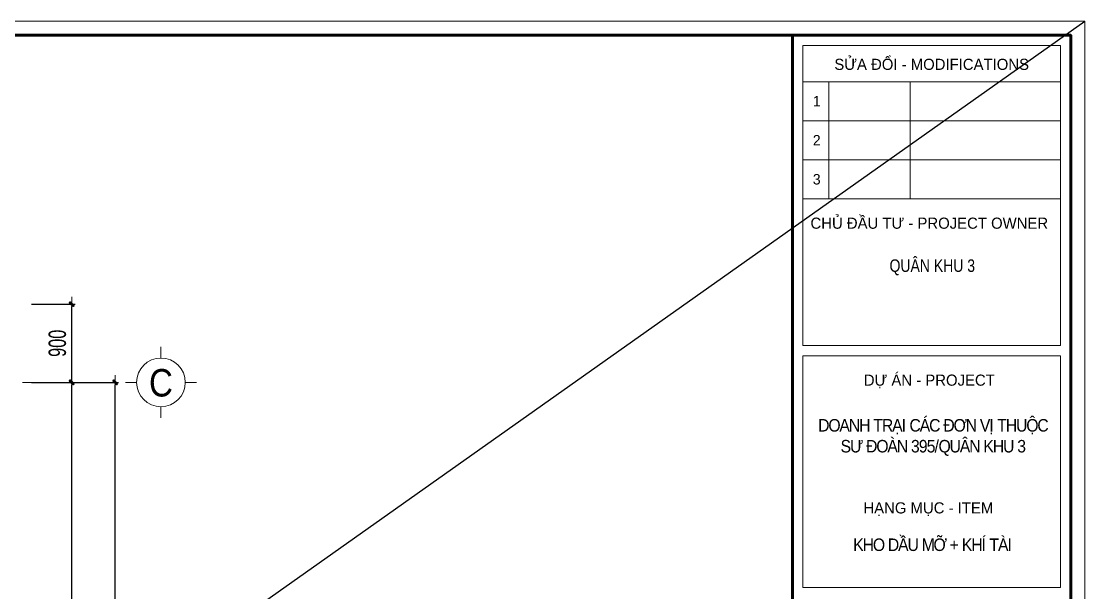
# Model space of a CAD drawing. Header units: millimetres. Extents: x -295047 to 263296, y -724756 to -308748.
# Drawn here: x 20067 to 32296, y -351176 to -344605 of the extents above; entities that cross this region are included whole.
import ezdxf
from ezdxf.enums import TextEntityAlignment as Align

# ---------------------------------------------------------------- set-up
doc = ezdxf.new("R2010")
doc.units = ezdxf.units.MM
doc.header["$MEASUREMENT"] = 0
doc.header["$PDMODE"] = 32
doc.linetypes.add('CENTERX2', pattern=[4, 2.5, -0.5, 0.5, -0.5])
doc.linetypes.add('DASHDOT', pattern=[1, 0.5, -0.25, 0, -0.25])
doc.layers.get('Defpoints').update_dxf_attribs({"color": 1})
for name, color, linetype, lineweight in [('08. Net Text', 3, 'Continuous', 13), ('Khungten_LCDI', 7, 'Continuous', 5), ('LC Dim', 8, 'Continuous', 18), ('LC ISO', 153, 'Continuous', 13), ('LC Net manh', 219, 'Continuous', 5), ('LC Net thay', 7, 'Continuous', 25), ('LC Net truc', 79, 'DASHDOT', 13), ('LC Text1', 3, 'Continuous', 20)]:
    doc.layers.add(name, color=color, linetype=linetype, lineweight=lineweight)
doc.layers.add('KCS_Plotter', color=11, linetype='Continuous', plot=False)
doc.styles.add('HOATBIF', font='hoatbif.shx', dxfattribs={"width": 0.7})
doc.styles.add('Khungten', font='VHAVAN.TTF', dxfattribs={"width": 0.9, "height": 5000})
doc.styles.add('LC 1', font='VHAVANB.TTF')
doc.styles.add('Text Khung Ten', font='VHAVAN.TTF')
doc.styles.add('Title', font='VHBLACK.TTF', dxfattribs={"width": 0.8})
doc.dimstyles.new('DIM CHUAN', dxfattribs={"dimscale": 60, "dimtxt": 2.5, "dimasz": 0.35, "dimexe": 0.5, "dimexo": 0, "dimgap": 0.8, "dimtad": 1, "dimdec": 0, "dimzin": 0, "dimdsep": 46, "dimtxsty": 'HOATBIF', "dimblk1": 'DOT', "dimblk2": 'DOT', "dimsah": 1, "dimcen": -1, "dimdle": 1, "dimclrd": 256, "dimclre": 256, "dimclrt": 4, "dimadec": 3, "dimazin": 2, "dimtfac": 0.333333, "dimtdec": 0, "dimtix": 1, "dimtmove": 2, "dimatfit": 3, "dimldrblk": 'DOT', "dimfxl": 1, "dimtvp": 0.833333, "dimtolj": 1, "dimtzin": 0, "dimarcsym": 0})

# ---------------------------------------------------------------- blocks, each defined once
blk = doc.blocks.new('lcdi KC')
at = {"layer": 'Defpoints', "lineweight": 0}
blk.add_lwpolyline([(-1200, -14850), (-1200, 14850), (40800, 14850), (40800, -14850)], close=True, dxfattribs=at)
at = {"layer": 'Khungten_LCDI', "color": 5, "lineweight": 60}
blk.add_line((36600, 14650), (36600, -14650), dxfattribs=at)
at = {"layer": 'Khungten_LCDI', "color": 5, "lineweight": 25}
blk.add_line((40600, -14650), (40600, 14650), dxfattribs=at)
at = {"layer": 'Khungten_LCDI', "color": 9, "lineweight": 15}
for p, q in [((36750, 13981), (40450, 13981)), ((37123, 13981), (37123, 12297)), ((38293, 13981), (38293, 12297)), ((36750, 13420), (40450, 13420)), ((36750, 12858), (40450, 12858)), ((36750, 12297), (40450, 12297))]:
    blk.add_line(p, q, dxfattribs=at)
at = {"layer": 'Khungten_LCDI', "color": 5, "lineweight": 60}
blk.add_lwpolyline([(0, -14650), (0, 14650), (40600, 14650), (40600, -14650)], close=True, dxfattribs=at)
at = {"layer": 'Khungten_LCDI', "color": 9, "lineweight": 15}
for points in [[(36750, 10190), (40450, 10190), (40450, 14500), (36750, 14500)], [(36750, 6712), (40450, 6712), (40450, 10040), (36750, 10040)]]:
    blk.add_lwpolyline(points, close=True, dxfattribs=at)
at = {"color": 7, "style": 'Khungten'}
for s, p in [('söa ®æi - modifications', (38600, 14151)), ('chñ ®Çu t\xad - project owner', (38566, 11868)), ('dù ¸n - project', (38566, 9612)), ('h¹ng môc - item', (38552, 7776))]:
    blk.add_text(s, height=160, dxfattribs=at).set_placement(p, align=Align.CENTER)
at = {"color": 4, "char_height": 180, "attachment_point": 5, "style": 'Khungten'}
for s, insert, width in [('{\\f.VnArialH|b0|i0|c0|p34;\\W0.8;qu©n khu 3}', (38609, 11313), 2315.24), ('{\\f.VnArialH|b0|i0|c0|p34;\\W0.9;\\T0.9;doanh tr¹i c¸c ®¬n vÞ thuéc s\xad ®oµn 395/qu©n khu 3}', (38617, 8868), 3461.97), ('{\\f.VnArialH|b0|i0|c0|p34;\\T0.9;kho dÇu mì + khÝ tµi}', (38609, 7325), 3712.56)]:
    blk.add_mtext(s, dxfattribs=dict(at, insert=insert, width=width))
at = {"color": 7, "style": 'Khungten', "width": 0.8}
for tag, p in [('REVISION', (39499, -10746)), ('NGAYHT', (39546, -11609))]:
    blk.add_attdef(tag, text='', height=200, dxfattribs=at).set_placement(p, align=Align.CENTER)
at = {"layer": '08. Net Text', "color": 7, "style": 'Text Khung Ten'}
blk.add_text('1', height=150, dxfattribs=at).set_placement((36892, 13627))
at = {"layer": '08. Net Text', "color": 7, "ltscale": 2, "style": 'Text Khung Ten'}
for s, p in [('2', (36892, 13065)), ('3', (36892, 12504))]:
    blk.add_text(s, height=150, dxfattribs=at).set_placement(p)
at = {"layer": 'LC Text1', "style": 'Title', "width": 1.485915}
for tag, p, p2 in [('TENBANVE1', (36913, -8886), (40339, -8886)), ('TENBANVE2', (36913, -9562), (40339, -9562))]:
    blk.add_attdef(tag, text='', height=250, dxfattribs=at).set_placement(p, p2, align=Align.FIT)
at = {"layer": 'LC Text1', "style": 'Title', "width": 0.7}
blk.add_attdef('SOBANVE', text='', height=250, dxfattribs=at).set_placement((39562, -13896), align=Align.CENTER)
blk = doc.blocks.new('DOT')
at = {"layer": 'LC Dim'}
blk.add_line((-3, 0), (3, 0), dxfattribs=at)
at = {"layer": 'LC Dim', "color": 4}
blk.add_line((-1, -1), (1, 1), dxfattribs=at)
blk.add_lwpolyline([(0.5, 1), (-1, -0.5), (-0.5, -1), (1, 0.5)], close=True, dxfattribs=at)
blk = doc.blocks.new('*D310')
at = {"layer": 'Defpoints', "color": 0, "ltscale": 2, "transparency": 16777216}
for p in [(20187, -348758), (21147, -348758), (20187, -356258)]:
    blk.add_point(p, dxfattribs=at)
at = {"layer": 'LC Dim', "lineweight": -2, "ltscale": 2, "transparency": 16777216}
for p, q in [((20187, -348758), (21187, -348758)), ((21147, -356230), (21147, -348786)), ((20187, -356258), (21187, -356258))]:
    blk.add_line(p, q, dxfattribs=at)
at = {"layer": 'LC Dim', "lineweight": -2, "ltscale": 2, "transparency": 16777216, "xscale": 28, "yscale": 28, "zscale": 28}
for p, rotation in [((21147, -348758), 90), ((21147, -356258), 270)]:
    blk.add_blockref('DOT', p, dxfattribs=dict(at, rotation=rotation))
at = {"layer": 'LC Dim', "color": 4, "ltscale": 2, "transparency": 16777216, "insert": (20983, -352508), "char_height": 200, "attachment_point": 5, "rotation": 90, "style": 'HOATBIF'}
blk.add_mtext('\\A1;7500', dxfattribs=at)
blk = doc.blocks.new('_Dot')
at = {"color": 0, "linetype": 'ByBlock', "lineweight": -2}
blk.add_line((-0.5, 0), (-1, 0), dxfattribs=at)
at = {"color": 0, "linetype": 'ByBlock', "const_width": 0.5}
blk.add_lwpolyline([(-0.25, 0, 1), (0.25, 0, 1)], format="xyb", close=True, dxfattribs=at)
blk = doc.blocks.new('TTRUC')
at = {"layer": 'LC ISO'}
for p, q in [((0, 6.95), (0, 10.13)), ((-6.95, 0), (-10.13, 0)), ((6.95, 0), (10.13, 0)), ((0, -6.95), (0, -10.13))]:
    blk.add_line(p, q, dxfattribs=at)
at = {"layer": 'LC Net manh'}
blk.add_circle((0, 0), 6.95, dxfattribs=at)
blk = doc.blocks.new('*D296')
at = {"layer": 'Defpoints', "color": 0, "ltscale": 2, "transparency": 16777216}
for p in [(20187, -348758), (20647, -348758), (20187, -354758)]:
    blk.add_point(p, dxfattribs=at)
at = {"layer": 'LC Dim', "lineweight": -2, "ltscale": 2, "transparency": 16777216}
for p, q in [((20187, -348758), (20687, -348758)), ((20647, -354730), (20647, -348786)), ((20187, -354758), (20687, -354758))]:
    blk.add_line(p, q, dxfattribs=at)
at = {"layer": 'LC Dim', "lineweight": -2, "ltscale": 2, "transparency": 16777216, "xscale": 28, "yscale": 28, "zscale": 28}
for p, rotation in [((20647, -348758), 90), ((20647, -354758), 270)]:
    blk.add_blockref('DOT', p, dxfattribs=dict(at, rotation=rotation))
at = {"layer": 'LC Dim', "color": 4, "ltscale": 2, "transparency": 16777216, "insert": (20483, -351758), "char_height": 200, "attachment_point": 5, "rotation": 90, "style": 'HOATBIF'}
blk.add_mtext('\\A1;6000', dxfattribs=at)
blk = doc.blocks.new('*D299')
at = {"layer": 'Defpoints', "color": 0, "ltscale": 2, "transparency": 16777216}
for p in [(20187, -347858), (20647, -347858), (20187, -348758)]:
    blk.add_point(p, dxfattribs=at)
at = {"layer": 'LC Dim', "lineweight": -2, "ltscale": 2, "transparency": 16777216}
for p, q in [((20187, -347858), (20687, -347858)), ((20647, -348730), (20647, -347886)), ((20187, -348758), (20687, -348758))]:
    blk.add_line(p, q, dxfattribs=at)
at = {"layer": 'LC Dim', "lineweight": -2, "ltscale": 2, "transparency": 16777216, "xscale": 28, "yscale": 28, "zscale": 28}
for p, rotation in [((20647, -347858), 90), ((20647, -348758), 270)]:
    blk.add_blockref('DOT', p, dxfattribs=dict(at, rotation=rotation))
at = {"layer": 'LC Dim', "color": 4, "ltscale": 2, "transparency": 16777216, "insert": (20483, -348308), "char_height": 200, "attachment_point": 5, "rotation": 90, "style": 'HOATBIF'}
blk.add_mtext('\\A1;900', dxfattribs=at)

msp = doc.modelspace()

# ---------------------------------------------------------------- linework, layer by layer
at = {"layer": 'KCS_Plotter', "ltscale": 2}
msp.add_line((-1304.2, -368365.3), (32295.8, -344605.3), dxfattribs=at)
at = {"layer": 'LC Net truc', "linetype": 'CENTERX2', "ltscale": 200}
msp.add_line((2483.3, -348757.7), (21174, -348757.7), dxfattribs=at)

# ---------------------------------------------------------------- block references
at = {"layer": 'LC ISO', "xscale": 40.31376784078886, "yscale": 40.31376784078886, "zscale": 40.31376784078886}
msp.add_blockref('TTRUC', (21673.5, -348757.7), dxfattribs=at)
at = {"layer": 'LC Net thay', "xscale": 0.8, "yscale": 0.8, "zscale": 0.8}
msp.add_blockref('lcdi KC', (-344.2, -356485.3), dxfattribs=at)

# ---------------------------------------------------------------- texts
at = {"layer": 'LC Text1', "ltscale": 0.2, "style": 'LC 1', "width": 0.9}
msp.add_text('c', height=315.7, dxfattribs=at).set_placement((21673.5, -349014.5), align=Align.BOTTOM_CENTER)

# ---------------------------------------------------------------- dimensions: what is measured, and where the dimension line sits
at = {"layer": 'LC Dim', "ltscale": 2}
for base, p1, p2, picture, middle in [((20646.8, -347857.7), (20187.1, -348757.7), (20187.1, -347857.7), '*D299', (20482.8, -348307.7)), ((21146.8, -348757.7), (20187.1, -356257.7), (20187.1, -348757.7), '*D310', (20982.8, -352507.7)), ((20646.8, -348757.7), (20187.1, -354757.7), (20187.1, -348757.7), '*D296', (20482.8, -351757.7))]:
    dim = msp.add_linear_dim(base=base, p1=p1, p2=p2, angle=90, dimstyle='DIM CHUAN', override={"dimscale": 80}, dxfattribs=at)
    dim.commit()
    dim.dimension.update_dxf_attribs({"geometry": picture, "text_midpoint": middle})

doc.saveas('drawing.dxf')
